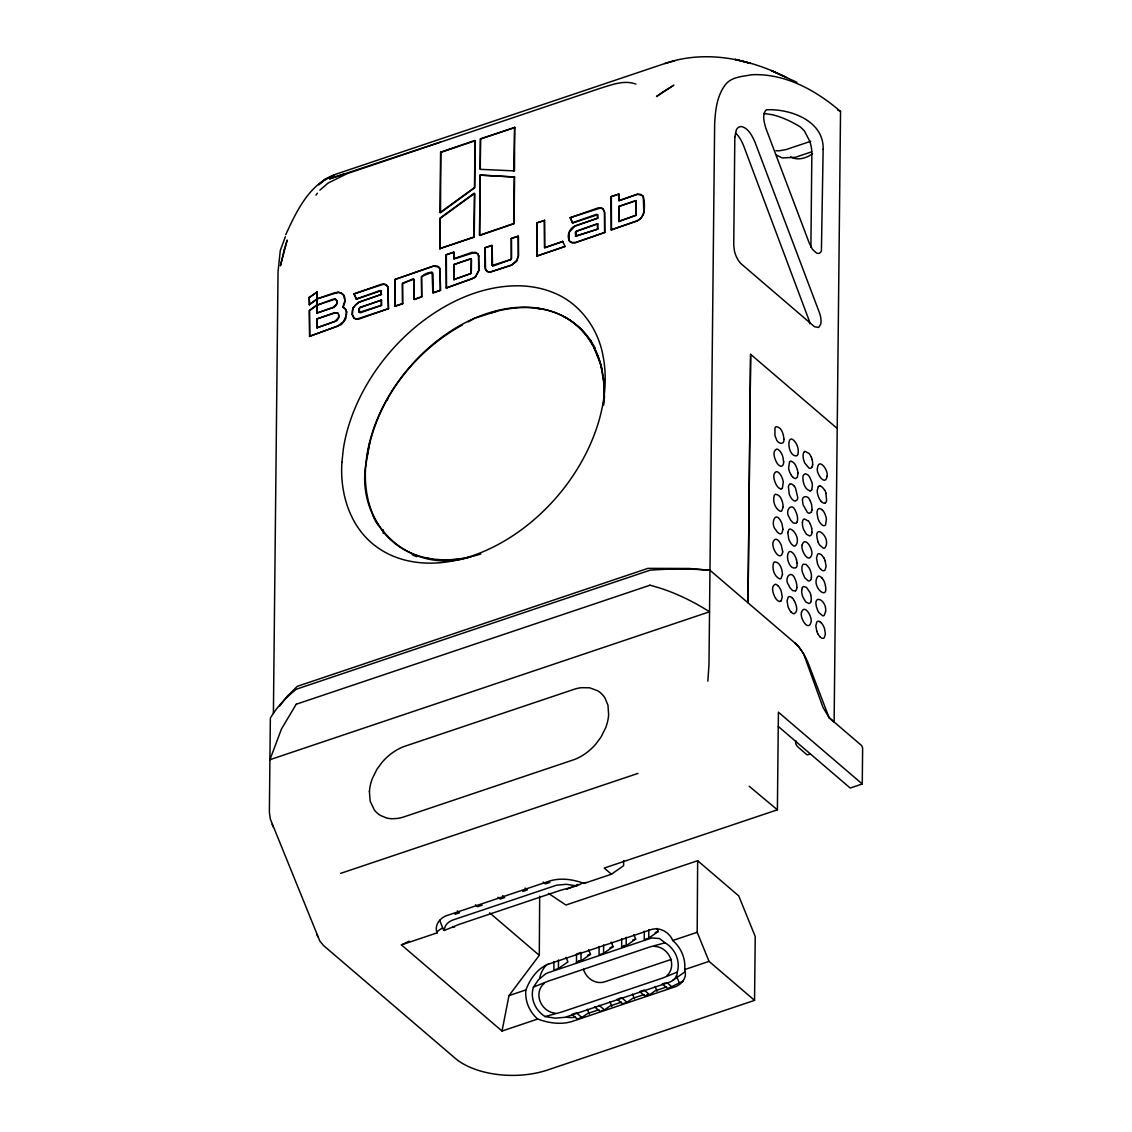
<?xml version="1.0" encoding="UTF-8"?>
<svg xmlns="http://www.w3.org/2000/svg" width="1132" height="1132" viewBox="0 0 1132 1132"><rect width="100%" height="100%" fill="white"/><g stroke="black" fill="none" stroke-linecap="round" stroke-linejoin="round"><path stroke-width="1.5" d="M409.161 941.159L401.407 944.88L502.028 1031.04L508.99 995.608L539.299 955.337L539.681 896.233M797.975 645.636L709.976 570.259A202.062 109.167 0.6 0 0 650.051 570.203L296.386 689.19A202.062 109.153 0.6 0 0 270.35 718.169L269.374 812.309L270.279 818.931L319.847 941.074L323.398 945.418L455.149 1058.236A66.93 36.153 0.6 0 0 547.534 1070.009L754.549 1000.363L709.042 961.379L697.185 932.287L697.652 860.716L565.915 905.034L548.454 893.374M273.406 713.613L278.048 271.454L280.283 250.582L285.335 236.73M383.295 533.356L383.338 529.847M440.589 152.212L439.98 212.406M480.152 169.121L480.619 139.01L514.65 127.392L513.716 171.074M553.972 961.577L553.888 970.067L558.401 968.539L567.924 961.889L566.042 957.318M558.401 968.539L558.5 960.049M576.471 962.469L576.556 953.979L581.084 952.451L580.985 960.941L576.471 962.469L579.188 960.573M599.139 946.38L599.054 954.87L603.568 953.342L613.091 946.692L611.209 942.121M603.568 953.342L603.667 944.852M633.793 934.523L635.675 939.093L626.152 945.758L621.638 947.272L621.723 938.782M623.661 860.532L623.605 865.697L611.436 874.215L584.027 883.427C573.146 879.38 560.835 877.512 549.558 881.036L448.088 915.165C440.56 917.076 433.952 924.929 437.079 932.867L401.407 944.88M626.152 945.758L626.251 937.254M644.306 931.183L644.221 939.673L648.735 938.159L658.258 931.494L656.999 928.452M648.735 938.159L648.834 929.655M750.615 354.316L748.011 602.847L750.629 354.316L837.227 428.462M754.549 1000.363L755.228 936.532L738.729 895.893L697.652 860.716M611.436 874.215L604.247 868.06L777.387 809.804L778.406 712.184L862.259 783.981L850.217 788.042L778.335 726.503M810.894 247.229L811.856 153.103A19.47 8.872 71.4 0 0 809.748 141.217L804.413 130.916L800.381 126.982A243.621 111.049 71.4 0 0 772.463 114.742L763.661 113.455M707.868 681.139L708.986 664.456L714.646 124.124C715.311 110.922 716.726 96.871 724.593 85.777C730.72 76.665 742.196 76.665 751.889 74.726C785.268 73.283 815.96 90.305 840.538 111.474L834.128 722.046L829.105 717.617M862.259 783.981L862.626 747.941L861.693 745.62L829.105 717.716L808.814 664.71A35.7 16.273 71.4 0 0 794.791 642.877M603.993 397.544L603.681 381.541L600.851 365.296M576.655 885.917L560.397 890.318L458.927 924.448L444.466 930.391C444.197 925.113 448.852 921.222 453.507 919.807L556.647 885.182L566.481 884.29L576.655 885.917A24.097 2.844 -22.1 0 0 583.178 882.691M677.276 972.063C677.53 977.341 672.889 981.246 668.234 982.647L565.094 1017.286L555.26 1018.177L545.086 1016.55A24.097 21.253 55 0 1 533.441 987.076L538.436 979.803L545.497 973.944A17.178 12.155 -49.4 0 1 548.624 972.558L651.692 937.961L659.475 938.513L665.064 942.786A24.097 21.253 55 0 1 677.276 972.063L662.8 978.006L561.345 1012.149L545.086 1016.55M604.375 398.209L604.488 395.705M344.779 301.07L342.897 307.027L344.369 307.932M802.432 522.305L802.404 524.272A8.731 3.976 71.4 0 0 802.715 526.437A8.985 4.104 71.4 0 0 803.72 529.762L806.465 534.262L809.493 535.903A8.985 4.104 71.4 0 0 811.616 534.063M801.725 589.899L801.697 591.852A8.702 3.976 71.4 0 0 802.263 595.149A8.985 4.104 71.4 0 0 803.013 597.356L805.758 601.856L808.786 603.498A8.985 4.104 71.4 0 0 810.908 601.644M812.62 464.799L812.635 462.832A8.731 3.976 71.4 0 0 812.068 459.55M812.139 509.867L811.602 504.617A8.985 4.104 71.4 0 0 809.875 500.273M811.913 532.394L811.927 530.427A8.731 3.976 71.4 0 0 811.63 528.262M811.432 577.462L811.46 575.509A8.702 3.962 71.4 0 0 811.149 573.33A8.971 4.089 71.4 0 0 809.168 567.967L806.154 564.429L803.366 564.203A8.985 4.089 71.4 0 0 802.291 565.745A8.702 3.962 71.4 0 0 801.951 567.373L801.937 569.325A8.731 3.976 71.4 0 0 802.503 572.608L804.795 577.773L807.866 580.73A9.183 4.188 71.4 0 0 809.55 580.872L810.809 579.726M796.815 587.678L796.843 585.711A8.731 3.99 71.4 0 0 796.277 582.428A8.985 4.104 71.4 0 0 795.103 579.131C791.155 568.66 783.599 578.367 788.636 585.032A8.985 4.104 71.4 0 0 790.178 587.989L792.626 590.621L795.414 590.847M346.477 314.569L346.491 312.432M359.339 308.824L359.368 312.291L360.217 312.842L381.569 305.315L381.526 300.079L360.132 307.31M603.441 404.987L603.922 399.115M346.477 314.639L343.661 321.53L337.435 326.341M367.108 456.465C375.866 400.983 413.746 351.727 462.45 324.884M365.678 465.903L369.994 440.956M366.202 462.45C354.585 524.074 410.605 576.386 471.337 556.647A141.981 100.253 -49.8 0 1 366.103 461.531A141.981 100.253 -49.8 0 1 498.179 310.338A141.981 100.253 -49.8 0 1 603.398 405.426M359.113 308.512L360.103 307.324M548.709 964.054L650.178 929.924C659.121 926.358 669.238 931.919 672.748 940.508A31.229 27.55 54.6 0 1 684.662 969.586C687.775 977.539 681.181 985.392 673.653 987.288L572.184 1021.432C560.892 1024.955 548.581 1023.087 537.7 1019.026A31.229 27.536 54.7 0 1 525.899 989.92C529.535 980.369 535.535 971.157 544.549 965.921A22.428 15.947 -49.8 0 1 548.709 964.054M285.759 234.692C296.726 210.694 309.984 182.677 337.025 173.819L664.824 63.533C704.359 49.808 747.615 58.284 784.264 76.396M353 307.975L352.179 311.144A15.31 10.825 -49.4 0 0 352.165 311.725L352.179 314.272L354.075 318.078M511.197 258.86L510.49 259.596M811.757 489.604L812.394 485.373A8.731 3.976 71.4 0 0 811.828 482.091L809.55 476.926A8.985 4.104 71.4 0 0 807.724 474.775L805.305 473.728L803.522 474.973A8.731 3.976 71.4 0 0 802.899 477.237C802.8 482.26 804.583 489.293 809.974 490.849M402.483 283.226L412.84 279.024L414.001 279.434L414.255 299.584L421.698 296.966L421.585 277.283C422.505 274.185 431.9 270.661 432.976 273.265L433.089 292.947L440.56 290.316L439.994 269.246M353.142 307.678L358.618 302.187L381.498 294.377L359.283 302.216L355.561 304.805A9.325 6.594 -49.4 0 0 354.67 305.838L353.269 308.145A15.876 11.235 -49.4 0 0 352.915 309.05L352.434 314.441M516.956 260.035L518.286 255.69L518.187 236.036L511.24 238.498L511.211 259.426L493.326 265.963L492.038 265.199L491.911 245.304L484.906 247.767L485.034 267.407L486.01 270.166M343.222 307.182L344.963 301.933L344.567 297.688M471.124 273.067L471.237 259.327M336.246 304.565L333.105 307.352L316.918 313.069L316.861 298.975L334.775 292.679L338.61 292.452A15.183 10.74 -49.4 0 1 340.081 292.707M516.871 260.176L511.692 264.916L490.029 272.189M387.017 400.105L388.078 398.436M440.617 152.155L474.718 140.524M789.499 462.139L788.608 467.955A9.183 4.188 71.4 0 0 789.4 471.294L789.811 472.384A8.985 4.089 71.4 0 0 790.801 474.421M782.396 488.019L783.287 482.204A9.183 4.188 71.4 0 0 782.495 478.878L782.085 477.775A8.985 4.104 71.4 0 0 780.556 474.817A8.702 3.962 71.4 0 0 779.34 473.275L778.094 472.214A8.731 3.976 71.4 0 0 776.311 471.634C771.67 473.926 774.429 481.058 776.184 484.652A9.226 4.203 71.4 0 0 777.939 487.1L779.184 488.175A9.183 4.188 71.4 0 0 780.967 488.755M818.266 486.774L817.219 490.496A8.985 4.089 71.4 0 0 817.559 493.665A9.183 4.188 71.4 0 0 818.167 495.915L818.577 497.005A8.985 4.089 71.4 0 0 820.12 499.976A8.731 3.976 71.4 0 0 821.393 501.575M781.222 600.682L782.254 596.96L781.321 591.541A8.999 4.104 71.4 0 0 779.368 587.466A8.731 3.976 71.4 0 0 778.08 585.867M811.517 512.131L809.168 513.32A8.985 4.104 71.4 0 1 807.328 512.329L803.211 505.013A8.731 3.976 71.4 0 1 802.645 501.731C801.003 495.547 808.389 494.868 809.875 500.372M315.984 195.171L317.37 193.204M279.491 706.283L287.047 696.505L297.249 686.346L647.914 568.363L689.063 568.476L709.976 570.259M789.697 484.298L789.273 484.666A9.183 4.188 71.4 0 0 788.41 486.59L789.174 493.821A8.999 4.104 71.4 0 0 790.561 496.962A9.183 4.188 71.4 0 0 792.315 499.41L793.574 500.486A9.226 4.203 71.4 0 0 795.343 501.066L797.14 499.806A8.731 3.976 71.4 0 0 797.763 497.556L795.485 488.048A8.702 3.962 71.4 0 0 793.645 485.529M825.355 502.806L825.78 502.438A9.183 4.188 71.4 0 0 826.629 500.514L825.879 493.283M319.875 190.162L328.054 183.087L347.298 173.55L601.219 87.985C612.313 84.645 624.355 79.778 635.929 84.108M296.23 704.217L281.514 728.881L269.925 759.699L709.538 611.775C691.086 600.144 671.092 590.564 649.881 585.216M296.202 704.245L650.051 585.202M533.441 987.076L548.525 981.048L649.994 946.904L665.064 942.786M309.206 297.376L317.045 292.014L317.087 299.173L309.489 304.749L309.206 297.376L309.489 304.749M309.46 297.589L317.045 292.014M309.248 304.536L316.847 298.947L337.845 292.438M346.449 311.979L345.812 318.46A9.806 6.934 -49.4 0 1 344.991 320.13L342.076 323.752A11.589 8.193 -49.4 0 1 340.973 324.686L309.673 336.43L309.277 310.479L316.875 304.904M309.673 336.43L309.531 310.692L317.116 305.116L334.959 299.244M473.926 193.416L439.952 218.165L439.966 248.856M470.615 273.604L453.875 279.562L453.791 264.591L470.516 258.747L471.492 259.553L471.294 273.406L453.875 279.562M580.985 960.941L590.508 954.29L588.626 949.72M621.638 947.272L624.355 945.376M581.862 1017.498L576.443 1012.857L571.929 1014.371L577.348 1019.012L581.862 1017.498L587.437 1013.607L598.927 1009.73M594.512 1006.773L599.932 1011.414L604.446 1009.9L610.021 1006.008L621.51 1002.131M617.096 999.174L622.515 1003.815L627.029 1002.301L632.604 998.41L644.094 994.533M666.677 986.934L655.187 990.811L649.612 994.703L644.193 990.061L639.679 991.575L645.098 996.217L647.886 994.278M672.62 980.51L685.214 971.695M665.262 982.972L662.262 983.977L667.682 988.618L681.082 982.095A31.229 27.55 55 0 0 683.204 981.26M812.592 153.612C806.493 158.239 797.72 160.871 790.645 156.909M473.968 193.388L474.733 193.827L474.223 237.168L439.711 248.644L473.912 237.041L474.464 193.501L440.178 218.405L439.923 248.63M468.224 321.898L474.704 318.191L497.387 311.102M510.306 259.681L492.123 265.482M637.967 773.411L340.591 873.38M337.364 326.37L309.418 336.218M478.553 255.832L478.978 270.406L475.666 276.802A9.438 6.679 -49.4 0 1 474.846 277.538L446.277 287.995L446.093 254.813L453.72 252.111L454.003 258.973L474.916 252.379M446.093 254.813L453.974 252.323M381.569 305.315L359.226 312.361M575.608 236.305L597.809 229.117L575.438 236.121M643.301 196.897L643.853 212.958A7.613 5.391 -49.4 0 1 643.5 214.245L641.122 218.179L637.571 220.839L611.252 229.867L611.068 196.671L618.709 193.968L618.992 200.817L636.962 194.506L640.118 194.28M562.604 241.243L565.08 246.436L536.908 256.058L536.724 222.919L544.577 220.443L544.733 247.837L562.859 241.456L544.492 247.625L544.336 220.231M536.724 222.919L544.577 220.443M611.068 196.671L618.963 194.18M381.003 290.712L356.439 299.202L353.934 293.924L381.484 284.245L385.347 284.5M402.596 283.976L402.709 303.645L395.294 306.263L394.898 279.491L433.952 265.822L437.674 266.232L440.136 269.105M453.72 252.111L453.762 258.747L472.214 252.295L477.237 253.412A7.811 5.533 -49.4 0 1 477.874 254.049L477.959 254.176M597.597 214.755L572.665 223.004L570.16 217.726L597.342 208.161A7.74 5.476 -49.4 0 1 597.979 207.991L599.309 207.807A10.796 7.641 -49.4 0 1 600.13 207.835L602.111 208.529M618.709 193.968L618.751 200.605L637.599 194.081L642.622 195.638M353.934 293.924L383.493 284.217M394.898 279.491L433.528 266.19L438.593 266.883M484.906 247.767L492.165 245.517L492.477 265.836M511.24 238.498L518.442 236.248L518.541 255.903L516.744 260.983A8.858 6.268 -49.4 0 1 516.15 261.789L511.622 265.256L489.647 272.189M570.16 217.726L600.441 208.047M356.184 298.99L380.281 290.5L381.413 291.065M431.83 272.345L421.444 276.576L421.698 296.966M572.424 222.792L596.423 214.33L597.654 214.882L597.753 218.179L575.947 225.848A9.226 6.523 -49.4 0 0 574.702 226.4L569.566 231.848A6.934 4.91 -49.4 0 0 569.226 232.64L569 239.913M636.198 201.086L636.17 215.391L618.864 221.419L618.779 206.449L635.264 200.647L636.453 201.326M453.791 264.591L470.785 258.959M618.779 206.449L636.071 200.831M316.918 313.069L333.558 307.48A3.891 2.759 -49.4 0 0 334.251 307.097L336.162 305.286A6.311 4.471 -49.4 0 0 336.572 304.635A5.377 3.806 -49.4 0 0 336.897 303.97L337.279 301.749L335.525 299.272A5.009 3.552 -49.4 0 0 335.001 299.089L335.001 299.089M597.753 218.179L575.693 225.636C569.863 227.645 566.241 235.428 569.481 240.89M338.426 314.017L338.878 317.13A3.467 2.448 -49.4 0 1 338.694 317.823L337.279 320.158A4.783 3.382 -49.4 0 1 336.544 320.837L317.002 327.785L316.96 318.927L334.789 312.658L337.944 313.295A4.556 3.226 -49.4 0 1 338.383 313.72L337.478 312.913M316.96 318.927L335.03 312.871L337.534 313.012M597.809 229.117L597.526 223.655L576.202 231.183L575.325 232.414L575.693 236.347M381.526 300.079L360.174 307.621L359.099 308.597L359.099 311.908M597.781 223.881L576.443 231.409L575.622 236.178M317.002 327.785L334.973 321.431L338.44 317.611A3.467 2.448 -49.4 0 0 338.638 316.918L338.68 314.866A7.783 5.504 -49.4 0 0 338.61 314.47M618.864 221.419L635.929 215.165L636.241 201.326M356.608 318.983L358.278 319.153A12.933 9.155 -49.4 0 0 359.226 318.955L388.573 308.626L357.019 319.012M395.04 306.05L402.709 303.645M413.887 279.689L414.001 299.372L421.444 296.754M432.099 272.331L432.834 292.735L440.56 290.316M446.277 287.995L472.058 278.897A13.358 9.438 -49.4 0 0 472.61 278.628L474.931 277.043A11.065 7.825 -49.4 0 0 475.426 276.59L478.652 270.732L478.624 256.186M536.908 256.058L565.08 246.436M569.962 241.569L572.523 242.927L575.367 242.786L604.813 232.428L575.481 242.46L571.335 242.432A15.367 10.867 -49.4 0 1 570.769 242.22L569.41 240.946M611.252 229.867L636.467 220.981C645.707 217.627 645.084 204.864 643.429 197.279M344.835 173.649L329.539 178.884L440.518 142.066M810.427 753.87L807.215 754.945L798.371 747.375A17.843 9.636 0.6 0 1 795.824 740.597M455.022 914.274L459.535 912.76L457.37 910.892M482.119 905.161L477.605 906.675L475.44 904.822M522.772 891.478L527.286 889.964L525.121 888.096M549.869 882.366L545.355 883.88L543.19 882.026M587.494 955.309L590.508 954.29M610.077 947.71L613.091 946.692M632.661 940.112L635.675 939.093M655.244 932.513L658.258 931.494M508.99 995.608L525.899 989.92M672.748 940.508L697.185 932.287M671.375 959.384L604.714 981.812A16.952 14.957 55.1 0 1 583.461 969.247M502.028 1031.04L537.7 1019.026M684.648 969.586L709.042 961.379M618.596 998.679L621.61 997.66L627.029 1002.301M645.098 996.217L649.612 994.703M810.738 141.288L786.245 149.509L779.693 150.74A31.88 22.555 -49.4 0 1 775.958 150.669M811.672 151.815L795.343 157.306L782.283 157.942L776.566 155.197M490.651 312.984C506.867 308.003 524.173 305.965 540.969 308.866M664.824 63.533L674.743 60.817M514.565 176.96L479.897 175.064L479.685 235.47L514.027 223.74L514.579 177.059L480.223 175.163L479.473 235.258L513.772 223.528L514.211 176.578M460.993 559.052L448.88 560.114L437.476 559.675M474.733 140.524L474.733 187.77L440.49 212.731L440.843 152.424L475.129 140.736L474.492 187.53L440.107 212.519M337.916 292.226L340.534 292.848M383.451 284.005L385.941 284.769M432.084 559.123L424.698 557.807M489.873 272.402L488.614 272.034A11.263 7.966 -49.4 0 1 487.864 271.793A7.995 5.646 -49.4 0 1 487.057 271.369L485.939 270.223M535.832 308.286C556.194 309.97 575.495 320.639 587.975 336.798M356.905 319.21L355.476 318.771M356.467 319.153L354.175 318.134M600.484 207.878L601.814 208.401M470.643 258.761L471.365 259.228M489.364 272.345L486.109 270.449M475.086 252.252L478.058 254.304M340.265 292.622L340.973 293.018M340.661 292.778L342.557 293.98M355.476 318.899L353.835 317.866M514.848 127.605L480.35 138.826L480.279 169.333L514.494 170.904L514.65 127.223M412.147 554.765L416.562 556.675M342.897 307.027L345.359 308.88A14.504 10.259 -49.4 0 1 345.868 309.63L346.647 311.809M786.556 77.485L771.118 70.524L796.928 82.311M385.545 284.486L387.88 286.736M640.953 194.407L643.429 196.855M341.029 292.947L343.647 295.169L345.048 300.843M837.581 109.931L840.538 111.474M601.899 208.345L602.323 208.642A6.014 4.259 -49.4 0 1 602.847 208.995M602.068 208.43L603.215 209.307M563.665 316.493C583.532 326.865 596.748 347.1 601.771 368.579M386.168 284.84L387.356 285.915M820.049 621.808L821.308 622.883M438.339 266.671L439.513 267.86M749.186 786.259L777.387 809.804M317.116 305.116L333.105 299.159L335.228 299.287A5.363 3.792 -49.4 0 1 335.765 299.471L336.374 299.881A4.953 3.509 -49.4 0 1 336.827 300.405L337.251 301.508M666.776 982.463L672.196 987.104M502.537 895.695L504.702 897.563L500.188 899.077L498.023 897.223M599.026 1005.258L604.446 1009.9M489.661 912.845L539.299 955.337M344.284 307.847L346.434 310.975M602.762 208.911L604.644 212.25A7.273 5.151 -49.4 0 1 604.7 213.17L604.813 232.428M380.989 290.613L381.498 294.377M821.308 501.504L822.568 502.58A8.731 3.976 71.4 0 0 824.351 503.16A8.985 4.089 71.4 0 0 825.398 502.849M792.556 476.883L793.815 477.959A8.731 3.976 71.4 0 0 795.584 478.525L797.367 477.28L798.018 473.063M822.497 510.221L821.238 509.145A8.731 3.976 71.4 0 0 820.021 508.622A8.985 4.104 71.4 0 0 818.45 508.919L818.026 509.301A9.183 4.188 71.4 0 0 817.389 510.475A8.985 4.104 71.4 0 0 816.993 513.022L817.927 518.442A8.999 4.104 71.4 0 0 819.327 521.583A9.226 4.203 71.4 0 0 821.082 524.031L822.341 525.121A9.226 4.203 71.4 0 0 824.11 525.687A8.999 4.104 71.4 0 0 825.539 524.951L826.431 519.149A9.183 4.188 71.4 0 0 825.638 515.81L825.228 514.72A8.999 4.104 71.4 0 0 824.308 512.626A8.731 3.976 71.4 0 0 822.412 510.164M793.73 485.6L792.485 484.524A8.702 3.962 71.4 0 0 790.702 483.944A8.999 4.104 71.4 0 0 789.697 484.199M820.601 569.099L821.86 570.174A8.731 3.976 71.4 0 0 823.643 570.754A8.999 4.104 71.4 0 0 825.072 570.019L826.105 566.297L825.171 560.878M821.79 577.815L820.53 576.74A8.731 3.976 71.4 0 0 819.313 576.216A8.985 4.089 71.4 0 0 817.743 576.513C810.031 586.984 831.157 603.823 824.521 582.315A8.985 4.089 71.4 0 0 823.587 580.306M792.556 598.248L791.296 597.187A8.702 3.962 71.4 0 0 789.513 596.606A8.999 4.104 71.4 0 0 788.084 597.328L787.051 601.064L787.985 606.469A8.999 4.104 71.4 0 0 789.386 609.61A8.731 3.976 71.4 0 0 791.226 612.143M778.165 585.937L776.92 584.862A8.731 3.976 71.4 0 0 775.137 584.296C770.496 586.588 773.241 593.72 774.996 597.3A8.731 3.976 71.4 0 0 776.764 599.762L778.009 600.823A8.702 3.962 71.4 0 0 779.792 601.403M819.893 636.693L821.153 637.769A8.731 3.976 71.4 0 0 822.37 638.307A8.999 4.104 71.4 0 0 824.365 637.613L825.398 633.892L824.464 628.472A8.999 4.104 71.4 0 0 823.063 625.345A8.731 3.976 71.4 0 0 821.238 622.826M791.141 612.072L792.386 613.148A8.731 3.976 71.4 0 0 794.169 613.714C798.81 611.422 796.065 604.29 794.31 600.71M342.713 294.15L342.77 294.207A14.221 10.061 -49.4 0 1 343.406 294.957L343.845 295.466A11.617 8.207 -49.4 0 1 344.439 296.641L344.708 297.461M353.849 317.866L352.236 314.767M808.489 521.159L804.314 518.895A8.999 4.104 71.4 0 0 802.772 520.678A8.731 3.976 71.4 0 0 802.432 522.418M413.704 279.165L402.355 283.665L402.454 303.433M603.271 209.42L603.512 209.731A9.749 6.891 -49.4 0 1 603.795 210.17L604.163 211.033M797.975 645.65L803.791 654.239L823.006 707.443L829.077 717.589M588.654 337.704L591.229 341.241M590.281 340.053L595.05 347.779M642.665 195.765L643.287 196.558M387.229 285.872L388.163 287.429M569.637 241.13L569.24 240.706A5.816 4.118 -49.4 0 1 569.056 240.409L568.844 239.927M375.414 521.074L378.088 525.135M486.194 270.449L485.741 269.925A7.683 5.434 -49.4 0 1 485.515 269.444L485.359 269.062M439.428 267.874L440.192 269.275M823.771 557.736L821.393 554.68L818.988 553.633A8.999 4.104 71.4 0 0 817.559 554.369L816.512 558.09L817.46 563.51A8.999 4.104 71.4 0 0 819.398 567.571A8.731 3.976 71.4 0 0 820.686 569.17M477.803 254.092L478.737 255.761M478.015 254.445L478.878 256.412M594.187 348.062L600.936 365.226M387.724 286.736L388.573 308.626M373.206 516.164L374.862 519.843M272.09 824.308L273.392 827.209M570.415 217.938L572.665 223.004M354.175 294.136L356.439 299.202M811.319 457.342L810.852 456.295A9.169 4.174 71.4 0 0 809.196 453.564L805.022 451.3A8.999 4.104 71.4 0 0 803.762 452.361M810.144 523.89L810.611 524.937A8.985 4.104 71.4 0 1 811.672 528.234M676.384 975.742L679.625 983.651M655.103 986.496L657.041 991.25M632.519 994.094L634.458 998.848M609.936 1001.693L611.874 1006.447M587.352 1009.291L589.291 1014.046M439.655 920.316L443.56 929.938M818.111 542.072C811.46 520.564 832.586 537.403 824.874 547.874A8.985 4.104 71.5 0 1 823.318 548.171L819.639 545.03A8.985 4.104 71.5 0 1 818.068 542.03M316.804 934.169L317.724 936.73M797.452 469.78L795.725 465.521A9.226 4.203 71.4 0 0 793.971 463.073L792.711 461.998A9.183 4.188 71.4 0 0 790.928 461.417M816.752 631.104L815.804 625.685L816.851 621.963A8.999 4.104 71.3 0 1 818.28 621.227A8.731 3.976 71.4 0 1 820.049 621.808M485.515 269.02L485.161 247.979M388.021 287.556L388.333 308.413M346.307 311.159L346.689 312.149M381.215 290.966L381.258 294.164M604.346 211.769L604.389 212.038A7.273 5.151 -49.4 0 1 604.46 212.943L604.573 232.216M337.025 301.494L336.671 303.701A5.377 3.806 -49.4 0 1 336.331 304.423M603.554 378.017L604.29 386.352M440.15 270.053L440.306 290.103M797.084 563.184L797.055 565.151A8.731 3.976 71.4 0 1 796.433 567.401C789.938 571.25 784.929 556.477 788.99 551.892A8.985 4.089 71.4 0 1 789.994 551.539A8.702 3.962 71.4 0 1 791.763 552.119L793.023 553.194A8.731 3.976 71.4 0 1 794.777 555.642L795.768 557.694A8.985 4.089 71.4 0 1 796.56 559.944M597.47 215.009L597.498 217.967M619.034 206.675L619.105 221.631M611.322 196.883L611.506 230.079M597.526 223.655L597.555 228.905M536.964 223.131L537.162 256.271M511.48 238.71L511.593 258.478M454.045 264.803L454.13 279.774M446.333 255.025L446.517 288.207M395.139 279.703L395.294 306.263M381.286 299.867L381.314 305.102M316.79 291.787L317.172 313.281M317.201 319.139L317.243 328.011M480.831 553.987A141.981 100.253 -49.8 0 1 472.907 556.237M437.094 932.867A31.229 3.693 -22.1 0 1 442.527 927.943M575.367 1017.272A31.229 27.55 55.1 0 1 566.467 1017.144M539.723 978.006A31.229 27.55 55.1 0 1 547.138 964.294M555.204 1013.14A16.952 14.957 55.1 0 1 540.049 1001.155A16.952 14.957 55.1 0 1 544.181 983.467M654.338 946.394A16.952 14.957 55 0 1 670.102 957.389A16.952 14.957 55 0 1 667.158 975.473M454.583 926.981A16.952 2.009 -22.1 0 1 452.503 927.448M577.603 884.389A16.952 2.009 -22.1 0 1 576.245 885.068M574.787 885.776A16.952 2.009 -22.1 0 1 573.231 886.498M571.618 887.219A16.952 2.009 -22.1 0 1 566.538 889.327M444.48 930.377A24.097 2.844 -22.1 0 1 444.239 928.863M585.923 882.479A31.229 3.693 -22.1 0 1 584.055 883.427M789.528 461.941A9.183 4.188 71.4 0 1 790.985 461.191M803.762 452.559A8.731 3.976 71.4 0 0 803.14 454.823L803.112 456.663A8.731 3.976 71.4 0 0 803.692 459.96A8.999 4.104 71.4 0 0 804.894 463.214L809.04 468.068A9.183 4.188 71.4 0 0 810.738 468.209L811.205 467.969A8.985 4.089 71.4 0 0 811.984 467.063M797.607 454.753A8.731 3.976 71.4 0 0 798.23 452.489L798.258 450.522A8.731 3.976 71.4 0 0 797.692 447.239A8.999 4.104 71.4 0 0 796.475 443.97C786.556 427.91 786.245 456.139 796.348 455.899A8.999 4.104 71.4 0 0 797.607 454.838M811.941 509.697A8.731 3.976 71.4 0 1 811.319 511.947M811.375 457.314A8.999 4.104 71.4 0 1 812.125 459.521M792.641 476.954A8.731 3.976 71.4 0 1 790.872 474.478M797.381 469.936A8.731 3.976 71.4 0 1 797.961 473.218M808.545 521.201A8.999 4.104 71.4 0 1 810.172 523.875M812.62 464.686A8.731 3.976 71.4 0 1 811.998 466.936M811.757 489.689A8.985 4.104 71.4 0 1 809.974 490.934M782.382 488.217A9.183 4.188 71.4 0 1 780.924 488.967M797.225 521.739A8.985 4.089 71.4 0 1 796.164 523.281L793.334 523.026L790.886 520.409A8.985 4.089 71.4 0 1 789.344 517.437C784.264 510.787 791.947 501.023 795.768 511.565A8.999 4.104 71.4 0 1 797.253 515.951A8.731 3.976 71.4 0 1 797.551 518.116L797.536 520.083A8.731 3.976 71.4 0 1 797.183 521.597M819.695 486.038A9.226 4.203 71.4 0 1 821.464 486.618L822.723 487.694A9.226 4.203 71.4 0 1 824.492 490.142M818.294 486.576A9.183 4.188 71.4 0 1 819.738 485.826M824.69 490.057A9.183 4.188 71.4 0 1 826.105 493.269M735.531 133.01A21.522 9.806 71.4 0 1 743.71 146L809.422 321.304A12.636 5.759 71.4 0 1 809.72 323.78M818.082 634.189A8.999 4.104 71.4 0 1 816.696 631.048M781.222 600.767A8.999 4.104 71.4 0 1 779.792 601.502M796.518 589.333A8.985 4.104 71.4 0 1 795.456 590.876M801.711 590.027A8.702 3.976 71.4 0 1 802.333 587.777M810.696 594.71A8.985 4.104 71.4 0 0 809.96 592.503L806.536 587.437L803.607 586.489A8.999 4.104 71.4 0 0 802.347 587.635M792.457 598.177A8.702 3.962 71.4 0 1 794.211 600.625M796.829 587.565A8.731 3.99 71.4 0 1 796.489 589.192M810.866 601.616A8.702 3.962 71.4 0 0 811.205 599.988L811.219 598.021A8.731 3.99 71.4 0 0 810.654 594.739M796.433 559.746A8.731 3.976 71.4 0 1 797.013 563.043M811.913 532.281A8.731 3.976 71.4 0 1 811.573 533.908M823.841 557.793A8.999 4.104 71.4 0 1 825.228 560.934M819.978 636.764A8.731 3.976 71.4 0 1 818.224 634.302M811.432 577.334A8.702 3.962 71.4 0 1 810.809 579.584M821.705 577.759A8.731 3.976 71.4 0 1 823.459 580.207M734.824 137.099L733.734 245.092L734.427 250.979A14.702 6.707 71.4 0 0 741.432 264.039L814.559 326.752L818.606 327.445L820.686 324.29A12.848 5.858 71.4 0 0 819.455 312.786L755.002 142.193C752.129 135.967 748.549 128.001 741.177 126.487L738.361 127.293L736.437 129.501L734.824 137.099M823.148 149.297L821.408 250.95A13.556 6.184 71.4 0 1 816.342 252.931L812.451 249.281L809.253 243.069L765.756 127.987C764.298 122.44 761.737 114.615 766.265 109.804C789.853 108.516 824.054 120.544 823.148 149.297M341.921 462.295C339.77 492.972 349.717 526.338 374.904 545.567A157.645 111.516 -49.4 0 0 388.8 554.171C406.572 562.802 426.99 564.698 446.39 562.01A155.692 110.129 -49.4 0 0 459.153 559.604A156.556 110.738 -49.4 0 0 491.415 547.959C516.079 535.945 537.912 518.527 555.953 497.938A155.084 109.691 -49.4 0 0 570.132 479.883C586.829 456.055 599.083 428.773 603.568 399.907A156.556 110.738 -49.4 0 0 605.096 373.744A155.692 110.129 -49.4 0 0 602.932 355.363C597.88 327.94 579.386 302.739 553.024 292.509A154.928 109.592 -49.4 0 0 536.766 287.684A158.268 111.955 -49.4 0 0 519.121 285.802C482.105 285.349 446.8 301.876 418.359 324.629A154.942 109.592 -49.4 0 0 396.073 345.331C373.985 369.004 356.792 397.544 347.765 428.745A156.485 110.681 -49.4 0 0 343.336 449.036L341.921 462.295M369.414 791.452L370.122 801.032L374.338 809.988A43.624 30.861 -49.4 0 0 380.437 815.436L386.408 817.941A39.861 28.201 -49.4 0 0 392.648 818.747L397.035 818.464A42.875 30.323 -49.4 0 0 404.379 816.738L572.948 760.025A41.134 29.092 -49.4 0 0 578.395 757.775A42.62 30.14 -49.4 0 0 595.871 744.021L601.092 736.974L605.719 727.635A43.525 30.79 -49.4 0 0 608.648 714.759L607.955 705.179L604.884 697.821A43.525 30.79 -49.4 0 0 597.654 690.761L589.56 687.789L581.084 687.704A42.889 30.338 -49.4 0 0 573.726 689.43L405.086 746.172A41.148 29.107 -49.4 0 0 399.638 748.422A42.62 30.14 -49.4 0 0 382.163 762.19L376.956 769.236L372.329 778.575A43.525 30.776 -49.4 0 0 369.428 791.452M783.91 439.23C784.603 446.008 776.92 443.376 776.142 438.593A8.999 4.104 71.4 0 1 774.925 435.325L774.996 427.811A8.999 4.104 71.4 0 1 776.255 426.665C781.788 427.118 783.613 434.561 783.91 439.23M783.202 506.825L781.745 510.928A8.985 4.104 71.5 0 1 780.174 511.24C774.854 508.551 772.491 500.924 774.288 495.406A8.999 4.104 71.4 0 1 775.547 494.26C781.08 494.712 782.905 502.155 783.202 506.825M782.962 529.366L781.929 533.073A8.999 4.104 71.4 0 1 779.934 533.766A8.702 3.962 71.4 0 1 778.717 533.229L777.472 532.167A8.731 3.976 71.4 0 1 775.703 529.705C770.354 524.739 774.797 510.178 780.641 520.805A8.999 4.104 71.4 0 1 782.028 523.946L782.962 529.366M782.721 551.892C780.174 564.613 767.354 542.667 775.604 539.228A8.731 3.976 71.4 0 1 777.387 539.808L778.632 540.87A8.731 3.976 71.4 0 1 780.33 543.275A8.985 4.089 71.4 0 1 781.377 545.383L782.721 551.892M782.495 574.419L781.038 578.523A8.985 4.104 71.4 0 1 779.467 578.82C774.147 576.146 771.783 568.519 773.581 563A8.999 4.104 71.4 0 1 774.84 561.854C780.373 562.307 782.198 569.75 782.495 574.419M787.801 532.521L788.693 538.874A8.999 4.104 71.4 0 0 790.094 542.016A8.702 3.962 71.4 0 0 791.848 544.478L793.108 545.553A8.731 3.976 71.4 0 0 794.876 546.119C800.366 542.313 796.107 530.795 790.221 529.012A8.999 4.104 71.4 0 0 788.792 529.734L787.801 532.521M827.053 476.176C825.596 486.972 815.677 473.388 817.46 467.955C818.931 457.158 828.836 470.742 827.053 476.176M825.638 611.365L824.167 615.468A8.985 4.104 71.4 0 1 822.61 615.766L818.931 612.624A8.985 4.104 71.4 0 1 817.403 609.667C811.078 592.913 826.954 598.998 825.638 611.365M783.669 461.771L783.486 463.568A9.183 4.188 71.4 0 1 782.637 465.493L782.212 465.875A8.985 4.089 71.4 0 1 780.641 466.172A8.702 3.962 71.4 0 1 779.424 465.634L778.179 464.573A8.702 3.962 71.4 0 1 776.51 462.196C774.642 458.63 771.911 451.427 776.552 449.107A9.226 4.203 71.4 0 1 778.335 449.673L779.58 450.748A9.183 4.188 71.4 0 1 781.349 453.21A8.999 4.104 71.4 0 1 782.736 456.352L783.669 461.771M802.192 544.832C800.324 549.798 808.63 564.387 811.672 554.921C813.54 549.968 805.234 535.379 802.192 544.832M801.484 612.426C799.617 617.393 807.923 631.981 810.965 622.529C812.833 617.563 804.527 602.96 801.484 612.426M284.288 249.677L280.396 265.836L287.174 240.055L284.288 249.677M324.912 179.592L318.601 184.771L326.356 178.587L324.912 179.592L334.52 175.149L324.912 179.592M662.248 92.414L656.532 96.517L673.823 85.169L662.248 92.414M741.545 61.001L735.121 59.359L750.601 63.406L741.545 61.001"/></g></svg>
